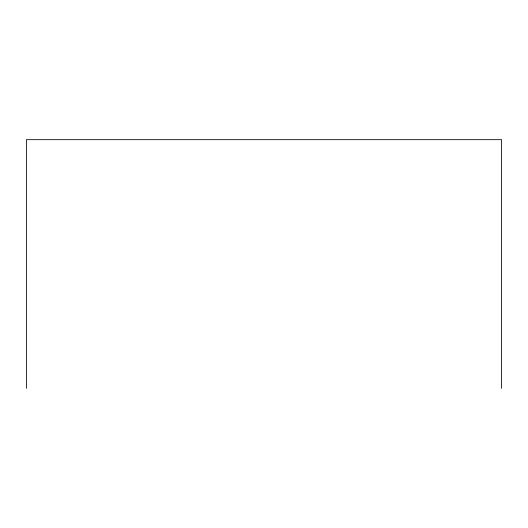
<?xml version="1.0" encoding="UTF-8"?>
<svg xmlns="http://www.w3.org/2000/svg" width="528" height="528" viewBox="0 0 528 528"><rect width="100%" height="100%" fill="white"/><g stroke="black" fill="none" stroke-linecap="round" stroke-linejoin="round"><path stroke-width="0.79" d="M501.6 388.324L501.6 139.676L26.4 139.676L26.4 388.324"/></g></svg>
